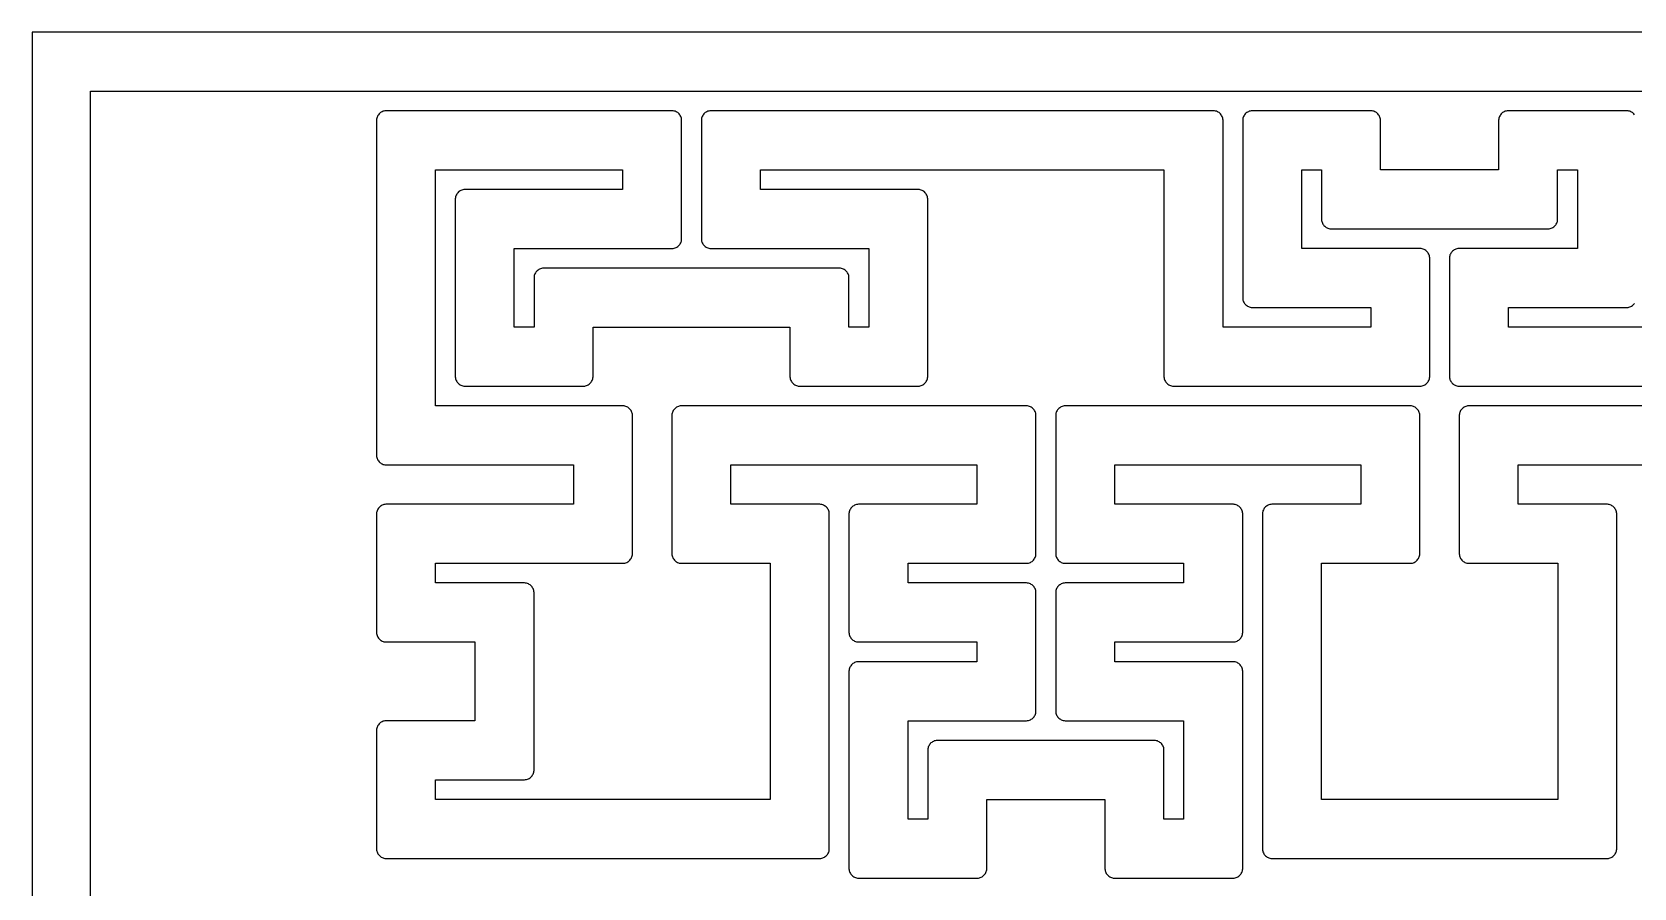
# Model space of a CAD drawing. Extents: x -162 to 163, y -63 to 63.
# Drawn here: x -162.5 to -81.1, y 19.5 to 63 of the extents above; entities that cross this region are included whole.
import ezdxf

# ---------------------------------------------------------------- set-up
doc = ezdxf.new("R2010")
doc.units = 0
doc.layers.add('Al', color=7, linetype='CONTINUOUS')

msp = doc.modelspace()

# ---------------------------------------------------------------- linework, layer by layer
at = {"layer": 'Al'}
for points in [[(162.524, 62.999), (-162.5, 62.999), (-162.5, 14.5), (-159.525, 14.5), (-159.525, 60), (160, 60)], [(-81.099, 58.797), (-81.13, 58.835), (-81.165, 58.87), (-81.203, 58.901), (-81.243, 58.928), (-81.287, 58.951), (-81.332, 58.97), (-81.379, 58.985), (-81.427, 58.994), (-81.476, 58.999), (-87.525, 58.999), (-87.574, 58.994), (-87.622, 58.985), (-87.669, 58.97), (-87.714, 58.951), (-87.758, 58.928), (-87.798, 58.901), (-87.836, 58.87), (-87.871, 58.835), (-87.902, 58.797), (-87.929, 58.757), (-87.952, 58.713), (-87.971, 58.668), (-87.986, 58.621), (-87.995, 58.573), (-88, 58.524), (-88, 55.999), (-94.001, 55.999), (-94.001, 58.524), (-94.006, 58.573), (-94.015, 58.621), (-94.03, 58.668), (-94.049, 58.713), (-94.072, 58.757), (-94.099, 58.797), (-94.13, 58.835), (-94.165, 58.87), (-94.203, 58.901), (-94.243, 58.928), (-94.287, 58.951), (-94.332, 58.97), (-94.379, 58.985), (-94.427, 58.994), (-94.476, 58.999), (-100.525, 58.999), (-100.574, 58.994), (-100.622, 58.985), (-100.669, 58.97), (-100.714, 58.951), (-100.758, 58.928), (-100.798, 58.901), (-100.836, 58.87), (-100.871, 58.835), (-100.902, 58.797), (-100.929, 58.757), (-100.952, 58.713), (-100.971, 58.668), (-100.986, 58.621), (-100.995, 58.573), (-101, 58.524), (-101, 49.475), (-100.995, 49.426), (-100.986, 49.378), (-100.971, 49.331), (-100.952, 49.286), (-100.929, 49.242), (-100.902, 49.202), (-100.871, 49.164), (-100.836, 49.129), (-100.798, 49.098), (-100.758, 49.071), (-100.714, 49.048), (-100.669, 49.029), (-100.622, 49.014), (-100.574, 49.005), (-100.525, 49), (-94.5, 49), (-94.5, 47.999), (-102.001, 47.999), (-102.001, 58.524), (-102.006, 58.573), (-102.015, 58.621), (-102.03, 58.668), (-102.049, 58.713), (-102.072, 58.757), (-102.099, 58.797), (-102.13, 58.835), (-102.165, 58.87), (-102.203, 58.901), (-102.243, 58.928), (-102.287, 58.951), (-102.332, 58.97), (-102.379, 58.985), (-102.427, 58.994), (-102.476, 58.999), (-128.025, 58.999), (-128.074, 58.994), (-128.122, 58.985), (-128.169, 58.97), (-128.214, 58.951), (-128.258, 58.928), (-128.298, 58.901), (-128.336, 58.87), (-128.371, 58.835), (-128.402, 58.797), (-128.429, 58.757), (-128.452, 58.713), (-128.471, 58.668), (-128.486, 58.621), (-128.495, 58.573), (-128.5, 58.524), (-128.5, 52.475), (-128.495, 52.426), (-128.486, 52.378), (-128.471, 52.331), (-128.452, 52.286), (-128.429, 52.242), (-128.402, 52.202), (-128.371, 52.164), (-128.336, 52.129), (-128.298, 52.098), (-128.258, 52.071), (-128.214, 52.048), (-128.169, 52.029), (-128.122, 52.014), (-128.074, 52.005), (-128.025, 52), (-120, 52), (-120, 47.999), (-121.001, 47.999), (-121.001, 50.524), (-121.006, 50.573), (-121.015, 50.621), (-121.03, 50.668), (-121.049, 50.713), (-121.072, 50.757), (-121.099, 50.797), (-121.13, 50.835), (-121.165, 50.87), (-121.203, 50.901), (-121.243, 50.928), (-121.287, 50.951), (-121.332, 50.97), (-121.379, 50.985), (-121.427, 50.994), (-121.476, 50.999), (-136.525, 50.999), (-136.574, 50.994), (-136.622, 50.985), (-136.669, 50.97), (-136.714, 50.951), (-136.758, 50.928), (-136.798, 50.901), (-136.836, 50.87), (-136.871, 50.835), (-136.902, 50.797), (-136.929, 50.757), (-136.952, 50.713), (-136.971, 50.668), (-136.986, 50.621), (-136.995, 50.573), (-137, 50.524), (-137, 47.999), (-138.001, 47.999), (-138.001, 52), (-129.976, 52), (-129.927, 52.005), (-129.879, 52.014), (-129.832, 52.029), (-129.787, 52.048), (-129.743, 52.071), (-129.703, 52.098), (-129.665, 52.129), (-129.63, 52.164), (-129.599, 52.202), (-129.572, 52.242), (-129.549, 52.286), (-129.53, 52.331), (-129.515, 52.378), (-129.506, 52.426), (-129.501, 52.475), (-129.501, 58.524), (-129.506, 58.573), (-129.515, 58.621), (-129.53, 58.668), (-129.549, 58.713), (-129.572, 58.757), (-129.599, 58.797), (-129.63, 58.835), (-129.665, 58.87), (-129.703, 58.901), (-129.743, 58.928), (-129.787, 58.951), (-129.832, 58.97), (-129.879, 58.985), (-129.927, 58.994), (-129.976, 58.999), (-144.525, 58.999), (-144.574, 58.994), (-144.622, 58.985), (-144.669, 58.97), (-144.714, 58.951), (-144.758, 58.928), (-144.798, 58.901), (-144.836, 58.87), (-144.871, 58.835), (-144.902, 58.797), (-144.929, 58.757), (-144.952, 58.713), (-144.971, 58.668), (-144.986, 58.621), (-144.995, 58.573), (-145, 58.524), (-145, 41.475), (-144.995, 41.426), (-144.986, 41.378), (-144.971, 41.331), (-144.952, 41.286), (-144.929, 41.242), (-144.902, 41.202), (-144.871, 41.164), (-144.836, 41.129), (-144.798, 41.098), (-144.758, 41.071), (-144.714, 41.048), (-144.669, 41.029), (-144.622, 41.014), (-144.574, 41.005), (-144.525, 41), (-135, 41), (-135, 38.999), (-144.525, 38.999), (-144.574, 38.994), (-144.622, 38.985), (-144.669, 38.97), (-144.714, 38.951), (-144.758, 38.928), (-144.798, 38.901), (-144.836, 38.87), (-144.871, 38.835), (-144.902, 38.797), (-144.929, 38.757), (-144.952, 38.713), (-144.971, 38.668), (-144.986, 38.621), (-144.995, 38.573), (-145, 38.524), (-145, 32.475), (-144.995, 32.426), (-144.986, 32.378), (-144.971, 32.331), (-144.952, 32.286), (-144.929, 32.242), (-144.902, 32.202), (-144.871, 32.164), (-144.836, 32.129), (-144.798, 32.098), (-144.758, 32.071), (-144.714, 32.048), (-144.669, 32.029), (-144.622, 32.014), (-144.574, 32.005), (-144.525, 32), (-140, 32), (-140, 27.999), (-144.525, 27.999), (-144.574, 27.994), (-144.622, 27.985), (-144.669, 27.97), (-144.714, 27.951), (-144.758, 27.928), (-144.798, 27.901), (-144.836, 27.87), (-144.871, 27.835), (-144.902, 27.797), (-144.929, 27.757), (-144.952, 27.713), (-144.971, 27.668), (-144.986, 27.621), (-144.995, 27.573), (-145, 27.524), (-145, 21.475), (-144.995, 21.426), (-144.986, 21.378), (-144.971, 21.331), (-144.952, 21.286), (-144.929, 21.242), (-144.902, 21.202), (-144.871, 21.164), (-144.836, 21.129), (-144.798, 21.098), (-144.758, 21.071), (-144.714, 21.048), (-144.669, 21.029), (-144.622, 21.014), (-144.574, 21.005), (-144.525, 21), (-122.476, 21), (-122.427, 21.005), (-122.379, 21.014), (-122.332, 21.029), (-122.287, 21.048), (-122.243, 21.071), (-122.203, 21.098), (-122.165, 21.129), (-122.13, 21.164), (-122.099, 21.202), (-122.072, 21.242), (-122.049, 21.286), (-122.03, 21.331), (-122.015, 21.378), (-122.006, 21.426), (-122.001, 21.475), (-122.001, 38.524), (-122.006, 38.573), (-122.015, 38.621), (-122.03, 38.668), (-122.049, 38.713), (-122.072, 38.757), (-122.099, 38.797), (-122.13, 38.835), (-122.165, 38.87), (-122.203, 38.901), (-122.243, 38.928), (-122.287, 38.951), (-122.332, 38.97), (-122.379, 38.985), (-122.427, 38.994), (-122.476, 38.999), (-127.001, 38.999), (-127.001, 41), (-114.5, 41), (-114.5, 38.999), (-120.525, 38.999), (-120.574, 38.994), (-120.622, 38.985), (-120.669, 38.97), (-120.714, 38.951), (-120.758, 38.928), (-120.798, 38.901), (-120.836, 38.87), (-120.871, 38.835), (-120.902, 38.797), (-120.929, 38.757), (-120.952, 38.713), (-120.971, 38.668), (-120.986, 38.621), (-120.995, 38.573), (-121, 38.524), (-121, 32.475), (-120.995, 32.426), (-120.986, 32.378), (-120.971, 32.331), (-120.952, 32.286), (-120.929, 32.242), (-120.902, 32.202), (-120.871, 32.164), (-120.836, 32.129), (-120.798, 32.098), (-120.758, 32.071), (-120.714, 32.048), (-120.669, 32.029), (-120.622, 32.014), (-120.574, 32.005), (-120.525, 32), (-114.5, 32), (-114.5, 30.999), (-120.525, 30.999), (-120.574, 30.994), (-120.622, 30.985), (-120.669, 30.97), (-120.714, 30.951), (-120.758, 30.928), (-120.798, 30.901), (-120.836, 30.87), (-120.871, 30.835), (-120.902, 30.797), (-120.929, 30.757), (-120.952, 30.713), (-120.971, 30.668), (-120.986, 30.621), (-120.995, 30.573), (-121, 30.524), (-121, 20.475), (-120.995, 20.426), (-120.986, 20.378), (-120.971, 20.331), (-120.952, 20.286), (-120.929, 20.242), (-120.902, 20.202), (-120.871, 20.164), (-120.836, 20.129), (-120.798, 20.098), (-120.758, 20.071), (-120.714, 20.048), (-120.669, 20.029), (-120.622, 20.014), (-120.574, 20.005), (-120.525, 20), (-114.476, 20), (-114.427, 20.005), (-114.379, 20.014), (-114.332, 20.029), (-114.287, 20.048), (-114.243, 20.071), (-114.203, 20.098), (-114.165, 20.129), (-114.13, 20.164), (-114.099, 20.202), (-114.072, 20.242), (-114.049, 20.286), (-114.03, 20.331), (-114.015, 20.378), (-114.006, 20.426), (-114.001, 20.475), (-114.001, 24), (-108, 24), (-108, 20.475), (-107.995, 20.426), (-107.986, 20.378), (-107.971, 20.331), (-107.952, 20.286), (-107.929, 20.242), (-107.902, 20.202), (-107.871, 20.164), (-107.836, 20.129), (-107.798, 20.098), (-107.758, 20.071), (-107.714, 20.048), (-107.669, 20.029), (-107.622, 20.014), (-107.574, 20.005), (-107.525, 20), (-101.476, 20), (-101.427, 20.005), (-101.379, 20.014), (-101.332, 20.029), (-101.287, 20.048), (-101.243, 20.071), (-101.203, 20.098), (-101.165, 20.129), (-101.13, 20.164), (-101.099, 20.202), (-101.072, 20.242), (-101.049, 20.286), (-101.03, 20.331), (-101.015, 20.378), (-101.006, 20.426), (-101.001, 20.475), (-101.001, 30.524), (-101.006, 30.573), (-101.015, 30.621), (-101.03, 30.668), (-101.049, 30.713), (-101.072, 30.757), (-101.099, 30.797), (-101.13, 30.835), (-101.165, 30.87), (-101.203, 30.901), (-101.243, 30.928), (-101.287, 30.951), (-101.332, 30.97), (-101.379, 30.985), (-101.427, 30.994), (-101.476, 30.999), (-107.501, 30.999), (-107.501, 32), (-101.476, 32), (-101.427, 32.005), (-101.379, 32.014), (-101.332, 32.029), (-101.287, 32.048), (-101.243, 32.071), (-101.203, 32.098), (-101.165, 32.129), (-101.13, 32.164), (-101.099, 32.202), (-101.072, 32.242), (-101.049, 32.286), (-101.03, 32.331), (-101.015, 32.378), (-101.006, 32.426), (-101.001, 32.475), (-101.001, 38.524), (-101.006, 38.573), (-101.015, 38.621), (-101.03, 38.668), (-101.049, 38.713), (-101.072, 38.757), (-101.099, 38.797), (-101.13, 38.835), (-101.165, 38.87), (-101.203, 38.901), (-101.243, 38.928), (-101.287, 38.951), (-101.332, 38.97), (-101.379, 38.985), (-101.427, 38.994), (-101.476, 38.999), (-107.501, 38.999), (-107.501, 41), (-95, 41), (-95, 38.999), (-99.525, 38.999), (-99.574, 38.994), (-99.622, 38.985), (-99.669, 38.97), (-99.714, 38.951), (-99.758, 38.928), (-99.798, 38.901), (-99.836, 38.87), (-99.871, 38.835), (-99.902, 38.797), (-99.929, 38.757), (-99.952, 38.713), (-99.971, 38.668), (-99.986, 38.621), (-99.995, 38.573), (-100, 38.524), (-100, 21.475), (-99.995, 21.426), (-99.986, 21.378), (-99.971, 21.331), (-99.952, 21.286), (-99.929, 21.242), (-99.902, 21.202), (-99.871, 21.164), (-99.836, 21.129), (-99.798, 21.098), (-99.758, 21.071), (-99.714, 21.048), (-99.669, 21.029), (-99.622, 21.014), (-99.574, 21.005), (-99.525, 21), (-82.476, 21), (-82.427, 21.005), (-82.379, 21.014), (-82.332, 21.029), (-82.287, 21.048), (-82.243, 21.071), (-82.203, 21.098), (-82.165, 21.129), (-82.13, 21.164), (-82.099, 21.202), (-82.072, 21.242), (-82.049, 21.286), (-82.03, 21.331), (-82.015, 21.378), (-82.006, 21.426), (-82.001, 21.475), (-82.001, 38.524), (-82.006, 38.573), (-82.015, 38.621), (-82.03, 38.668), (-82.049, 38.713), (-82.072, 38.757), (-82.099, 38.797), (-82.13, 38.835), (-82.165, 38.87), (-82.203, 38.901), (-82.243, 38.928), (-82.287, 38.951), (-82.332, 38.97), (-82.379, 38.985), (-82.427, 38.994), (-82.476, 38.999), (-87.001, 38.999), (-87.001, 41), (-74.5, 41)], [(-71.976, 43.999), (-89.525, 43.999), (-89.574, 43.994), (-89.622, 43.985), (-89.669, 43.97), (-89.714, 43.951), (-89.758, 43.928), (-89.798, 43.901), (-89.836, 43.87), (-89.871, 43.835), (-89.902, 43.797), (-89.929, 43.757), (-89.952, 43.713), (-89.971, 43.668), (-89.986, 43.621), (-89.995, 43.573), (-90, 43.524), (-90, 36.475), (-89.995, 36.426), (-89.986, 36.378), (-89.971, 36.331), (-89.952, 36.286), (-89.929, 36.242), (-89.902, 36.202), (-89.871, 36.164), (-89.836, 36.129), (-89.798, 36.098), (-89.758, 36.071), (-89.714, 36.048), (-89.669, 36.029), (-89.622, 36.014), (-89.574, 36.005), (-89.525, 36), (-85, 36), (-85, 23.999), (-97.001, 23.999), (-97.001, 36), (-92.476, 36), (-92.427, 36.005), (-92.379, 36.014), (-92.332, 36.029), (-92.287, 36.048), (-92.243, 36.071), (-92.203, 36.098), (-92.165, 36.129), (-92.13, 36.164), (-92.099, 36.202), (-92.072, 36.242), (-92.049, 36.286), (-92.03, 36.331), (-92.015, 36.378), (-92.006, 36.426), (-92.001, 36.475), (-92.001, 43.524), (-92.006, 43.573), (-92.015, 43.621), (-92.03, 43.668), (-92.049, 43.713), (-92.072, 43.757), (-92.099, 43.797), (-92.13, 43.835), (-92.165, 43.87), (-92.203, 43.901), (-92.243, 43.928), (-92.287, 43.951), (-92.332, 43.97), (-92.379, 43.985), (-92.427, 43.994), (-92.476, 43.999), (-110.025, 43.999), (-110.074, 43.994), (-110.122, 43.985), (-110.169, 43.97), (-110.214, 43.951), (-110.258, 43.928), (-110.298, 43.901), (-110.336, 43.87), (-110.371, 43.835), (-110.402, 43.797), (-110.429, 43.757), (-110.452, 43.713), (-110.471, 43.668), (-110.486, 43.621), (-110.495, 43.573), (-110.5, 43.524), (-110.5, 36.475), (-110.495, 36.426), (-110.486, 36.378), (-110.471, 36.331), (-110.452, 36.286), (-110.429, 36.242), (-110.402, 36.202), (-110.371, 36.164), (-110.336, 36.129), (-110.298, 36.098), (-110.258, 36.071), (-110.214, 36.048), (-110.169, 36.029), (-110.122, 36.014), (-110.074, 36.005), (-110.025, 36), (-104, 36), (-104, 34.999), (-110.025, 34.999), (-110.074, 34.994), (-110.122, 34.985), (-110.169, 34.97), (-110.214, 34.951), (-110.258, 34.928), (-110.298, 34.901), (-110.336, 34.87), (-110.371, 34.835), (-110.402, 34.797), (-110.429, 34.757), (-110.452, 34.713), (-110.471, 34.668), (-110.486, 34.621), (-110.495, 34.573), (-110.5, 34.524), (-110.5, 28.475), (-110.495, 28.426), (-110.486, 28.378), (-110.471, 28.331), (-110.452, 28.286), (-110.429, 28.242), (-110.402, 28.202), (-110.371, 28.164), (-110.336, 28.129), (-110.298, 28.098), (-110.258, 28.071), (-110.214, 28.048), (-110.169, 28.029), (-110.122, 28.014), (-110.074, 28.005), (-110.025, 28), (-104, 28), (-104, 22.999), (-105.001, 22.999), (-105.001, 26.524), (-105.006, 26.573), (-105.015, 26.621), (-105.03, 26.668), (-105.049, 26.713), (-105.072, 26.757), (-105.099, 26.797), (-105.13, 26.835), (-105.165, 26.87), (-105.203, 26.901), (-105.243, 26.928), (-105.287, 26.951), (-105.332, 26.97), (-105.379, 26.985), (-105.427, 26.994), (-105.476, 26.999), (-116.525, 26.999), (-116.574, 26.994), (-116.622, 26.985), (-116.669, 26.97), (-116.714, 26.951), (-116.758, 26.928), (-116.798, 26.901), (-116.836, 26.87), (-116.871, 26.835), (-116.902, 26.797), (-116.929, 26.757), (-116.952, 26.713), (-116.971, 26.668), (-116.986, 26.621), (-116.995, 26.573), (-117, 26.524), (-117, 22.999), (-118.001, 22.999), (-118.001, 28), (-111.976, 28), (-111.927, 28.005), (-111.879, 28.014), (-111.832, 28.029), (-111.787, 28.048), (-111.743, 28.071), (-111.703, 28.098), (-111.665, 28.129), (-111.63, 28.164), (-111.599, 28.202), (-111.572, 28.242), (-111.549, 28.286), (-111.53, 28.331), (-111.515, 28.378), (-111.506, 28.426), (-111.501, 28.475), (-111.501, 34.524), (-111.506, 34.573), (-111.515, 34.621), (-111.53, 34.668), (-111.549, 34.713), (-111.572, 34.757), (-111.599, 34.797), (-111.63, 34.835), (-111.665, 34.87), (-111.703, 34.901), (-111.743, 34.928), (-111.787, 34.951), (-111.832, 34.97), (-111.879, 34.985), (-111.927, 34.994), (-111.976, 34.999), (-118.001, 34.999), (-118.001, 36), (-111.976, 36), (-111.927, 36.005), (-111.879, 36.014), (-111.832, 36.029), (-111.787, 36.048), (-111.743, 36.071), (-111.703, 36.098), (-111.665, 36.129), (-111.63, 36.164), (-111.599, 36.202), (-111.572, 36.242), (-111.549, 36.286), (-111.53, 36.331), (-111.515, 36.378), (-111.506, 36.426), (-111.501, 36.475), (-111.501, 43.524), (-111.506, 43.573), (-111.515, 43.621), (-111.53, 43.668), (-111.549, 43.713), (-111.572, 43.757), (-111.599, 43.797), (-111.63, 43.835), (-111.665, 43.87), (-111.703, 43.901), (-111.743, 43.928), (-111.787, 43.951), (-111.832, 43.97), (-111.879, 43.985), (-111.927, 43.994), (-111.976, 43.999), (-129.525, 43.999), (-129.574, 43.994), (-129.622, 43.985), (-129.669, 43.97), (-129.714, 43.951), (-129.758, 43.928), (-129.798, 43.901), (-129.836, 43.87), (-129.871, 43.835), (-129.902, 43.797), (-129.929, 43.757), (-129.952, 43.713), (-129.971, 43.668), (-129.986, 43.621), (-129.995, 43.573), (-130, 43.524), (-130, 36.475), (-129.995, 36.426), (-129.986, 36.378), (-129.971, 36.331), (-129.952, 36.286), (-129.929, 36.242), (-129.902, 36.202), (-129.871, 36.164), (-129.836, 36.129), (-129.798, 36.098), (-129.758, 36.071), (-129.714, 36.048), (-129.669, 36.029), (-129.622, 36.014), (-129.574, 36.005), (-129.525, 36), (-125, 36), (-125, 23.999), (-142.001, 23.999), (-142.001, 25), (-137.476, 25), (-137.427, 25.005), (-137.379, 25.014), (-137.332, 25.029), (-137.287, 25.048), (-137.243, 25.071), (-137.203, 25.098), (-137.165, 25.129), (-137.13, 25.164), (-137.099, 25.202), (-137.072, 25.242), (-137.049, 25.286), (-137.03, 25.331), (-137.015, 25.378), (-137.006, 25.426), (-137.001, 25.475), (-137.001, 34.524), (-137.006, 34.573), (-137.015, 34.621), (-137.03, 34.668), (-137.049, 34.713), (-137.072, 34.757), (-137.099, 34.797), (-137.13, 34.835), (-137.165, 34.87), (-137.203, 34.901), (-137.243, 34.928), (-137.287, 34.951), (-137.332, 34.97), (-137.379, 34.985), (-137.427, 34.994), (-137.476, 34.999), (-142.001, 34.999), (-142.001, 36), (-132.476, 36), (-132.427, 36.005), (-132.379, 36.014), (-132.332, 36.029), (-132.287, 36.048), (-132.243, 36.071), (-132.203, 36.098), (-132.165, 36.129), (-132.13, 36.164), (-132.099, 36.202), (-132.072, 36.242), (-132.049, 36.286), (-132.03, 36.331), (-132.015, 36.378), (-132.006, 36.426), (-132.001, 36.475), (-132.001, 43.524), (-132.006, 43.573), (-132.015, 43.621), (-132.03, 43.668), (-132.049, 43.713), (-132.072, 43.757), (-132.099, 43.797), (-132.13, 43.835), (-132.165, 43.87), (-132.203, 43.901), (-132.243, 43.928), (-132.287, 43.951), (-132.332, 43.97), (-132.379, 43.985), (-132.427, 43.994), (-132.476, 43.999), (-142.001, 43.999), (-142.001, 56), (-132.5, 56), (-132.5, 54.999), (-140.525, 54.999), (-140.574, 54.994), (-140.622, 54.985), (-140.669, 54.97), (-140.714, 54.951), (-140.758, 54.928), (-140.798, 54.901), (-140.836, 54.87), (-140.871, 54.835), (-140.902, 54.797), (-140.929, 54.757), (-140.952, 54.713), (-140.971, 54.668), (-140.986, 54.621), (-140.995, 54.573), (-141, 54.524), (-141, 45.475), (-140.995, 45.426), (-140.986, 45.378), (-140.971, 45.331), (-140.952, 45.286), (-140.929, 45.242), (-140.902, 45.202), (-140.871, 45.164), (-140.836, 45.129), (-140.798, 45.098), (-140.758, 45.071), (-140.714, 45.048), (-140.669, 45.029), (-140.622, 45.014), (-140.574, 45.005), (-140.525, 45), (-134.476, 45), (-134.427, 45.005), (-134.379, 45.014), (-134.332, 45.029), (-134.287, 45.048), (-134.243, 45.071), (-134.203, 45.098), (-134.165, 45.129), (-134.13, 45.164), (-134.099, 45.202), (-134.072, 45.242), (-134.049, 45.286), (-134.03, 45.331), (-134.015, 45.378), (-134.006, 45.426), (-134.001, 45.475), (-134.001, 48), (-124, 48), (-124, 45.475), (-123.995, 45.426), (-123.986, 45.378), (-123.971, 45.331), (-123.952, 45.286), (-123.929, 45.242), (-123.902, 45.202), (-123.871, 45.164), (-123.836, 45.129), (-123.798, 45.098), (-123.758, 45.071), (-123.714, 45.048), (-123.669, 45.029), (-123.622, 45.014), (-123.574, 45.005), (-123.525, 45), (-117.476, 45), (-117.427, 45.005), (-117.379, 45.014), (-117.332, 45.029), (-117.287, 45.048), (-117.243, 45.071), (-117.203, 45.098), (-117.165, 45.129), (-117.13, 45.164), (-117.099, 45.202), (-117.072, 45.242), (-117.049, 45.286), (-117.03, 45.331), (-117.015, 45.378), (-117.006, 45.426), (-117.001, 45.475), (-117.001, 54.524), (-117.006, 54.573), (-117.015, 54.621), (-117.03, 54.668), (-117.049, 54.713), (-117.072, 54.757), (-117.099, 54.797), (-117.13, 54.835), (-117.165, 54.87), (-117.203, 54.901), (-117.243, 54.928), (-117.287, 54.951), (-117.332, 54.97), (-117.379, 54.985), (-117.427, 54.994), (-117.476, 54.999), (-125.501, 54.999), (-125.501, 56), (-105, 56), (-105, 45.475), (-104.995, 45.426), (-104.986, 45.378), (-104.971, 45.331), (-104.952, 45.286), (-104.929, 45.242), (-104.902, 45.202), (-104.871, 45.164), (-104.836, 45.129), (-104.798, 45.098), (-104.758, 45.071), (-104.714, 45.048), (-104.669, 45.029), (-104.622, 45.014), (-104.574, 45.005), (-104.525, 45), (-91.976, 45), (-91.927, 45.005), (-91.879, 45.014), (-91.832, 45.029), (-91.787, 45.048), (-91.743, 45.071), (-91.703, 45.098), (-91.665, 45.129), (-91.63, 45.164), (-91.599, 45.202), (-91.572, 45.242), (-91.549, 45.286), (-91.53, 45.331), (-91.515, 45.378), (-91.506, 45.426), (-91.501, 45.475), (-91.501, 51.524), (-91.506, 51.573), (-91.515, 51.621), (-91.53, 51.668), (-91.549, 51.713), (-91.572, 51.757), (-91.599, 51.797), (-91.63, 51.835), (-91.665, 51.87), (-91.703, 51.901), (-91.743, 51.928), (-91.787, 51.951), (-91.832, 51.97), (-91.879, 51.985), (-91.927, 51.994), (-91.976, 51.999), (-98.001, 51.999), (-98.001, 56), (-97, 56), (-97, 53.475), (-96.995, 53.426), (-96.986, 53.378), (-96.971, 53.331), (-96.952, 53.286), (-96.929, 53.242), (-96.902, 53.202), (-96.871, 53.164), (-96.836, 53.129), (-96.798, 53.098), (-96.758, 53.071), (-96.714, 53.048), (-96.669, 53.029), (-96.622, 53.014), (-96.574, 53.005), (-96.525, 53), (-85.476, 53), (-85.427, 53.005), (-85.379, 53.014), (-85.332, 53.029), (-85.287, 53.048), (-85.243, 53.071), (-85.203, 53.098), (-85.165, 53.129), (-85.13, 53.164), (-85.099, 53.202), (-85.072, 53.242), (-85.049, 53.286), (-85.03, 53.331), (-85.015, 53.378), (-85.006, 53.426), (-85.001, 53.475), (-85.001, 56), (-84, 56), (-84, 51.999), (-90.025, 51.999), (-90.074, 51.994), (-90.122, 51.985), (-90.169, 51.97), (-90.214, 51.951), (-90.258, 51.928), (-90.298, 51.901), (-90.336, 51.87), (-90.371, 51.835), (-90.402, 51.797), (-90.429, 51.757), (-90.452, 51.713), (-90.471, 51.668), (-90.486, 51.621), (-90.495, 51.573), (-90.5, 51.524), (-90.5, 45.475), (-90.495, 45.426), (-90.486, 45.378), (-90.471, 45.331), (-90.452, 45.286), (-90.429, 45.242), (-90.402, 45.202), (-90.371, 45.164), (-90.336, 45.129), (-90.298, 45.098), (-90.258, 45.071), (-90.214, 45.048), (-90.169, 45.029), (-90.122, 45.014), (-90.074, 45.005), (-90.025, 45), (-77.476, 45)], [(-80, 47.999), (-87.501, 47.999), (-87.501, 49), (-81.476, 49), (-81.427, 49.005), (-81.379, 49.014), (-81.332, 49.029), (-81.287, 49.048), (-81.243, 49.071), (-81.203, 49.098), (-81.165, 49.129), (-81.13, 49.164), (-81.099, 49.202)]]:
    msp.add_lwpolyline(points, dxfattribs=at)

doc.saveas('drawing.dxf')
